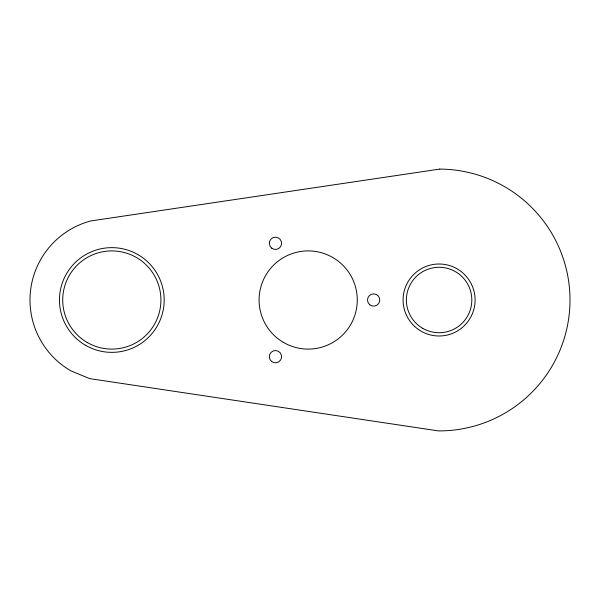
<?xml version="1.0" encoding="UTF-8"?>
<svg xmlns="http://www.w3.org/2000/svg" width="600" height="600" viewBox="0 0 600 600"><rect width="100%" height="100%" fill="white"/><g stroke="black" fill="none" stroke-linecap="round" stroke-linejoin="round"><path stroke-width="0.9" d="M439.77 169.095L90.645 220.972A81.817 81.817 0 0 0 70.912 370.86L89.662 378.623L438.412 430.905A130.913 130.913 0 0 0 570 300.675A130.913 130.913 0 0 0 439.77 169.095M414.57 326.355A36 36 0 0 0 474.18 308.062A36 36 0 0 0 428.528 265.582A36 36 0 0 0 414.57 326.355M422.73 328.343A32.73 32.73 0 0 0 471.817 300A32.73 32.73 0 0 0 422.73 271.657A32.73 32.73 0 0 0 422.73 328.343M85.635 345.345A52.365 52.365 0 0 0 164.183 300A52.365 52.365 0 0 0 85.635 254.655A52.365 52.365 0 0 0 85.635 345.345M271.657 248.138A6.135 6.135 0 0 0 281.528 244.192A6.135 6.135 0 0 0 273.18 237.615A6.135 6.135 0 0 0 271.657 248.138M271.657 361.507A6.135 6.135 0 0 0 281.528 357.562A6.135 6.135 0 0 0 273.18 350.985A6.135 6.135 0 0 0 271.657 361.507M369.84 304.822A6.135 6.135 0 0 0 379.71 300.877A6.135 6.135 0 0 0 371.362 294.3A6.135 6.135 0 0 0 369.84 304.822M283.635 342.517A49.088 49.088 0 0 0 357.278 300A49.088 49.088 0 0 0 283.635 257.483A49.088 49.088 0 0 0 283.635 342.517M87.27 342.517A49.088 49.088 0 0 0 160.913 300A49.088 49.088 0 0 0 87.27 257.483A49.088 49.088 0 0 0 87.27 342.517"/></g></svg>
